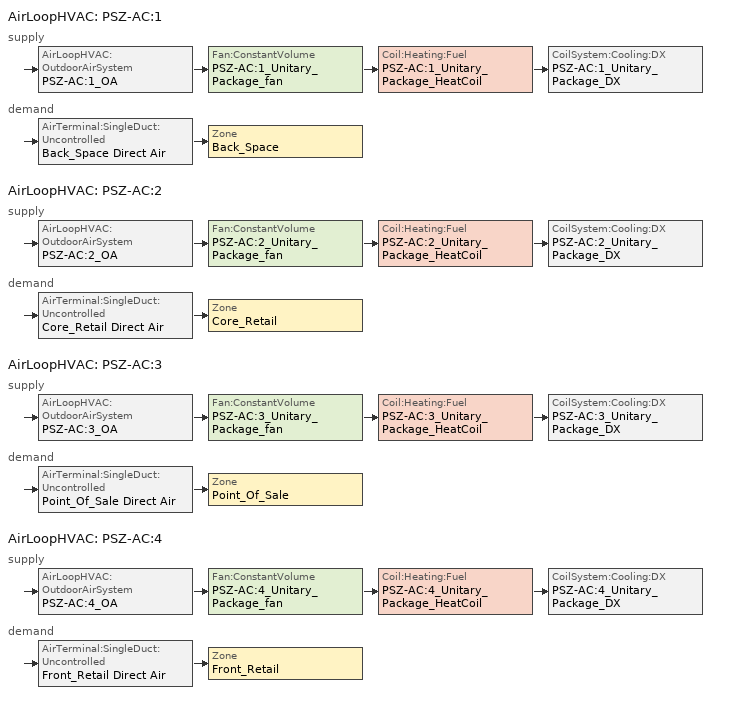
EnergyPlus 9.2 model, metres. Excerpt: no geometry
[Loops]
AirLoopHVAC 'PSZ-AC:1'
 supply: AirLoopHVAC:OutdoorAirSystem 'PSZ-AC:1_OA' > Fan:ConstantVolume 'PSZ-AC:1_Unitary_Package_fan' > Coil:Heating:Fuel 'PSZ-AC:1_Unitary_Package_HeatCoil' > CoilSystem:Cooling:DX 'PSZ-AC:1_Unitary_Package_DX'
 demand: AirTerminal:SingleDuct:Uncontrolled 'Back_Space Direct Air' > Zone 'Back_Space'
AirLoopHVAC 'PSZ-AC:2'
 supply: AirLoopHVAC:OutdoorAirSystem 'PSZ-AC:2_OA' > Fan:ConstantVolume 'PSZ-AC:2_Unitary_Package_fan' > Coil:Heating:Fuel 'PSZ-AC:2_Unitary_Package_HeatCoil' > CoilSystem:Cooling:DX 'PSZ-AC:2_Unitary_Package_DX'
 demand: AirTerminal:SingleDuct:Uncontrolled 'Core_Retail Direct Air' > Zone 'Core_Retail'
AirLoopHVAC 'PSZ-AC:3'
 supply: AirLoopHVAC:OutdoorAirSystem 'PSZ-AC:3_OA' > Fan:ConstantVolume 'PSZ-AC:3_Unitary_Package_fan' > Coil:Heating:Fuel 'PSZ-AC:3_Unitary_Package_HeatCoil' > CoilSystem:Cooling:DX 'PSZ-AC:3_Unitary_Package_DX'
 demand: AirTerminal:SingleDuct:Uncontrolled 'Point_Of_Sale Direct Air' > Zone 'Point_Of_Sale'
AirLoopHVAC 'PSZ-AC:4'
 supply: AirLoopHVAC:OutdoorAirSystem 'PSZ-AC:4_OA' > Fan:ConstantVolume 'PSZ-AC:4_Unitary_Package_fan' > Coil:Heating:Fuel 'PSZ-AC:4_Unitary_Package_HeatCoil' > CoilSystem:Cooling:DX 'PSZ-AC:4_Unitary_Package_DX'
 demand: AirTerminal:SingleDuct:Uncontrolled 'Front_Retail Direct Air' > Zone 'Front_Retail'
[SizingPeriod:DesignDay] Day of Month=21; Dry-Bulb Temperature Range Modifier Type=DefaultMultipliers; Barometric Pressure {Pa}=96640; Wind Direction {deg}=70; Rain Indicator=No; Snow Indicator=No; Daylight Saving Time Indicator=No
Name | Month | Day Type | Maximum Dry-Bulb Temperature {C} | Daily Dry-Bulb Temperature Range {deltaC} | Humidity Condition Type | Wetbulb or DewPoint at Maximum Dry-Bulb {C} | Wind Speed {m/s} | Solar Model Indicator | Sky Clearness | ASHRAE Clear Sky Optical Depth for Beam Irradiance (taub) | ASHRAE Clear Sky Optical Depth for Diffuse Irradiance (taud) | Enthalpy at Maximum Dry-Bulb {J/kg}
Xian Ann Htg Wind 99.6% Condns WS=>MCDB | 1 | WinterDesignDay | 3 | 0 | Wetbulb | 3 | 7.3 | ASHRAEClearSky | 0
Xian Ann Htg Wind 99% Condns WS=>MCDB | 1 | WinterDesignDay | 1.8 | 0 | Wetbulb | 1.8 | 6.3 | ASHRAEClearSky | 0
Xian Ann Clg .4% Condns DB=>MWB | 7 | SummerDesignDay | 35.9 | 9.2 | Wetbulb | 23.3 | 2.9 | ASHRAETau |  | 0.807 | 1.369
Xian Ann Clg 1% Condns DB=>MWB | 7 | SummerDesignDay | 34.4 | 9.2 | Wetbulb | 23.1 | 2.9 | ASHRAETau |  | 0.807 | 1.369
Xian Ann Clg 2% Condns DB=>MWB | 7 | SummerDesignDay | 33 | 9.2 | Wetbulb | 22.9 | 2.9 | ASHRAETau |  | 0.807 | 1.369
Xian Ann Clg .4% Condns WB=>MDB | 7 | SummerDesignDay | 32 | 9.2 | Wetbulb | 26.4 | 2.9 | ASHRAETau |  | 0.807 | 1.369
Xian Ann Clg 1% Condns WB=>MDB | 7 | SummerDesignDay | 30.9 | 9.2 | Wetbulb | 25.5 | 2.9 | ASHRAETau |  | 0.807 | 1.369
Xian Ann Clg 2% Condns WB=>MDB | 7 | SummerDesignDay | 30 | 9.2 | Wetbulb | 24.8 | 2.9 | ASHRAETau |  | 0.807 | 1.369
Xian Ann Clg .4% Condns DP=>MDB | 7 | SummerDesignDay | 29.9 | 9.2 | Dewpoint | 25 | 2.9 | ASHRAETau |  | 0.807 | 1.369
Xian Ann Clg 1% Condns DP=>MDB | 7 | SummerDesignDay | 28.9 | 9.2 | Dewpoint | 24 | 2.9 | ASHRAETau |  | 0.807 | 1.369
Xian Ann Clg 2% Condns DP=>MDB | 7 | SummerDesignDay | 28.1 | 9.2 | Dewpoint | 23.2 | 2.9 | ASHRAETau |  | 0.807 | 1.369
Xian Ann Clg .4% Condns Enth=>MDB | 7 | SummerDesignDay | 32 | 9.2 | Enthalpy |  | 2.9 | ASHRAETau |  | 0.807 | 1.369 | 85500
Xian Ann Clg 1% Condns Enth=>MDB | 7 | SummerDesignDay | 31.1 | 9.2 | Enthalpy |  | 2.9 | ASHRAETau |  | 0.807 | 1.369 | 81500
Xian Ann Clg 2% Condns Enth=>MDB | 7 | SummerDesignDay | 30.1 | 9.2 | Enthalpy |  | 2.9 | ASHRAETau |  | 0.807 | 1.369 | 78200
[DesignSpecification:OutdoorAir] Outdoor Air Method=Flow/Area
Name | Outdoor Air Flow per Zone Floor Area {m3/s-m2}
SZ DSOA Back_Space | 0.000609562
SZ DSOA Core_Retail; SZ DSOA Point_Of_Sale; SZ DSOA Front_Retail | 0.00118103
[Sizing:Zone] Zone Cooling Design Supply Air Temperature Input Method=SupplyAirTemperature; Zone Cooling Design Supply Air Temperature {C}=12.8; Zone Heating Design Supply Air Temperature Input Method=SupplyAirTemperature; Zone Heating Design Supply Air Temperature {C}=40; Zone Cooling Design Supply Air Humidity Ratio {kgWater/kgDryAir}=0.007; Zone Heating Design Supply Air Humidity Ratio {kgWater/kgDryAir}=0.008; Zone Heating Sizing Factor=0; Zone Cooling Sizing Factor=0; Cooling Design Air Flow Method=DesignDay; Cooling Design Air Flow Rate {m3/s}=0; Cooling Minimum Air Flow {m3/s}=0; Cooling Minimum Air Flow Fraction=0; Heating Design Air Flow Method=DesignDay; Heating Design Air Flow Rate {m3/s}=0
Name | Design Specification Outdoor Air Object
Back_Space | SZ DSOA Back_Space
Core_Retail | SZ DSOA Core_Retail
Point_Of_Sale | SZ DSOA Point_Of_Sale
Front_Retail | SZ DSOA Front_Retail
[Sizing:System] Type of Load to Size On=Sensible; Design Outdoor Air Flow Rate {m3/s}=AUTOSIZE; Central Heating Maximum System Air Flow Ratio=1; Preheat Design Temperature {C}=7; Preheat Design Humidity Ratio {kgWater/kgDryAir}=0.008; Precool Design Temperature {C}=12.8; Precool Design Humidity Ratio {kgWater/kgDryAir}=0.008; Central Cooling Design Supply Air Temperature {C}=12.8; Central Heating Design Supply Air Temperature {C}=40; Type of Zone Sum to Use=NonCoincident; 100% Outdoor Air in Cooling=No; 100% Outdoor Air in Heating=No; Central Cooling Design Supply Air Humidity Ratio {kgWater/kgDryAir}=0.007; Central Heating Design Supply Air Humidity Ratio {kgWater/kgDryAir}=0.008; Cooling Supply Air Flow Rate Method=DesignDay; Cooling Supply Air Flow Rate {m3/s}=0; Heating Supply Air Flow Rate Method=DesignDay; Heating Supply Air Flow Rate {m3/s}=0; System Outdoor Air Method=ZoneSum; Zone Maximum Outdoor Air Fraction=1; Cooling Design Capacity Method=CoolingDesignCapacity; Cooling Design Capacity {W}=autosize; Heating Design Capacity Method=HeatingDesignCapacity; Heating Design Capacity {W}=autosize; Central Cooling Capacity Control Method=OnOff
PSZ-AC:1; PSZ-AC:2; PSZ-AC:3; PSZ-AC:4
[ZoneControl:Thermostat] Control Type Schedule=Dual Zone Control Type Sched
Name | Zone or ZoneList | Control 1
Back_Space Thermostat | Back_Space | Back_Space DualSPSched
Core_Retail Thermostat | Core_Retail | Core_Retail DualSPSched
Point_Of_Sale Thermostat | Point_Of_Sale | Point_Of_Sale DualSPSched
Front_Retail Thermostat | Front_Retail | Front_Retail DualSPSched
[ThermostatSetpoint:DualSetpoint]
Name | Heating Setpoint Temperature Schedule | Cooling Setpoint Temperature Schedule
Back_Space DualSPSched; Point_Of_Sale DualSPSched; Front_Retail DualSPSched | HTGSETP_SCH_NO_OPTIMUM | CLGSETP_SCH_NO_SETBACK
Core_Retail DualSPSched | HTGSETP_SCH_YES_OPTIMUM | CLGSETP_SCH_YES_OPTIMUM
[AirTerminal:SingleDuct:Uncontrolled] Availability Schedule=ALWAYS_ON; Maximum Air Flow Rate {m3/s}=AUTOSIZE
Back_Space Direct Air; Core_Retail Direct Air; Point_Of_Sale Direct Air; Front_Retail Direct Air
[Zone equipment]
Back_Space: Back_Space Direct Air
Core_Retail: Core_Retail Direct Air
Point_Of_Sale: Point_Of_Sale Direct Air
Front_Retail: Front_Retail Direct Air
[Fan:ConstantVolume] Availability Schedule=HVACOperationSchd; Maximum Flow Rate {m3/s}=AUTOSIZE; Motor In Airstream Fraction=1
Name | Fan Total Efficiency | Pressure Rise {Pa} | Motor Efficiency
PSZ-AC:1_Unitary_Package_fan | 0.58175 | 622.5 | 0.895
PSZ-AC:2_Unitary_Package_fan | 0.6006 | 1018.41 | 0.924
PSZ-AC:3_Unitary_Package_fan; PSZ-AC:4_Unitary_Package_fan | 0.56225 | 622.5 | 0.865
[Coil:Cooling:DX:TwoSpeed] Availability Schedule=ALWAYS_ON; High Speed Rated Sensible Heat Ratio=0.79866; Low Speed Gross Rated Sensible Heat Ratio=0.79866
Name | High Speed Gross Rated Total Cooling Capacity {W} | High Speed Gross Rated Cooling COP {W/W} | High Speed Rated Air Flow Rate {m3/s} | Total Cooling Capacity Function of Temperature Curve | Total Cooling Capacity Function of Flow Fraction Curve | Energy Input Ratio Function of Temperature Curve | Energy Input Ratio Function of Flow Fraction Curve | Part Load Fraction Correlation Curve | Low Speed Gross Rated Total Cooling Capacity {W} | Low Speed Gross Rated Cooling COP {W/W} | Low Speed Rated Air Flow Rate {m3/s} | Low Speed Total Cooling Capacity Function of Temperature Curve | Low Speed Energy Input Ratio Function of Temperature Curve
PSZ-AC:1_Unitary_Package_CoolCoil | 28887.06 | 3.79883 | 1.74507 | PSZ-AC:1_Unitary_PackagecoolCapFT | PSZ-AC:1_Unitary_PackagecoolFFF | PSZ-AC:1_Unitary_PackagecoolEIRFT | PSZ-AC:1_Unitary_PackagecoolEIRFFF | PSZ-AC:1_Unitary_PackagecoolPLR | 14443.53 | 3.79883 | 1.16338 | PSZ-AC:1_Unitary_PackagecoolCapFT | PSZ-AC:1_Unitary_PackagecoolEIRFT
PSZ-AC:2_Unitary_Package_CoolCoil | 102858 | 3.39929 | 6.21363 | PSZ-AC:2_Unitary_PackagecoolCapFT | PSZ-AC:2_Unitary_PackagecoolFFF | PSZ-AC:2_Unitary_PackagecoolEIRFT | PSZ-AC:2_Unitary_PackagecoolEIRFFF | PSZ-AC:2_Unitary_PackagecoolPLR | 51428.82 | 3.39929 | 4.14242 | PSZ-AC:2_Unitary_PackagecoolCapFT | PSZ-AC:2_Unitary_PackagecoolEIRFT
PSZ-AC:3_Unitary_Package_CoolCoil | 20741.08 | 3.79883 | 1.25297 | PSZ-AC:3_Unitary_PackagecoolCapFT | PSZ-AC:3_Unitary_PackagecoolFFF | PSZ-AC:3_Unitary_PackagecoolEIRFT | PSZ-AC:3_Unitary_PackagecoolEIRFFF | PSZ-AC:3_Unitary_PackagecoolPLR | 10370.54 | 3.79883 | 0.835313 | PSZ-AC:3_Unitary_PackagecoolCapFT | PSZ-AC:3_Unitary_PackagecoolEIRFT
PSZ-AC:4_Unitary_Package_CoolCoil | 16529.13 | 4.11713 | 0.99852 | PSZ-AC:4_Unitary_PackagecoolCapFT | PSZ-AC:4_Unitary_PackagecoolFFF | PSZ-AC:4_Unitary_PackagecoolEIRFT | PSZ-AC:4_Unitary_PackagecoolEIRFFF | PSZ-AC:4_Unitary_PackagecoolPLR | 8264.565 | 4.11713 | 0.66568 | PSZ-AC:4_Unitary_PackagecoolCapFT | PSZ-AC:4_Unitary_PackagecoolEIRFT
[Coil:Heating:Fuel] Availability Schedule=ALWAYS_ON; Fuel Type=NaturalGas; Burner Efficiency=0.8; Nominal Capacity {W}=AUTOSIZE
PSZ-AC:1_Unitary_Package_HeatCoil; PSZ-AC:2_Unitary_Package_HeatCoil; PSZ-AC:3_Unitary_Package_HeatCoil; PSZ-AC:4_Unitary_Package_HeatCoil
[CoilSystem:Cooling:DX] Availability Schedule=ALWAYS_ON
Name | Cooling Coil
PSZ-AC:1_Unitary_Package_DX | PSZ-AC:1_Unitary_Package_CoolCoil
PSZ-AC:2_Unitary_Package_DX | PSZ-AC:2_Unitary_Package_CoolCoil
PSZ-AC:3_Unitary_Package_DX | PSZ-AC:3_Unitary_Package_CoolCoil
PSZ-AC:4_Unitary_Package_DX | PSZ-AC:4_Unitary_Package_CoolCoil
[Controller:OutdoorAir] Minimum Outdoor Air Flow Rate {m3/s}=AUTOSIZE; Maximum Outdoor Air Flow Rate {m3/s}=AUTOSIZE; Economizer Control Type=DifferentialDryBulb; Economizer Control Action Type=ModulateFlow; Lockout Type=NoLockout; Minimum Limit Type=FixedMinimum; Minimum Outdoor Air Schedule=MinOA_MotorizedDamper_Sched
Name | Maximum Fraction of Outdoor Air Schedule
PSZ-AC:1_OA_Controller | PSZ1_Timestep_Econ_Eff_SCH
PSZ-AC:2_OA_Controller | PSZ2_Timestep_Econ_Eff_SCH
PSZ-AC:3_OA_Controller | PSZ3_Timestep_Econ_Eff_SCH
PSZ-AC:4_OA_Controller | PSZ4_Timestep_Econ_Eff_SCH
[AirLoopHVAC] Design Supply Air Flow Rate {m3/s}=AUTOSIZE
PSZ-AC:1; PSZ-AC:2; PSZ-AC:3; PSZ-AC:4
[WaterHeater:Mixed]
Gas Tank: Tank Volume {m3}=0.151416; Setpoint Temperature Schedule=Hot Water Setpoint Temp Schedule; Deadband Temperature Difference {deltaC}=2; Maximum Temperature Limit {C}=82.2222; Heater Control Type=Cycle; Heater Maximum Capacity {W}=11722.8; Heater Minimum Capacity {W}=0; Heater Fuel Type=NaturalGas; Heater Thermal Efficiency=0.82; Off Cycle Parasitic Fuel Consumption Rate {W}=1860; Off Cycle Parasitic Fuel Type=NaturalGas; Off Cycle Parasitic Heat Fraction to Tank=0; On Cycle Parasitic Fuel Consumption Rate {W}=1860; Ambient Temperature Indicator=Zone; Ambient Temperature Zone=Back_space; Off Cycle Loss Coefficient to Ambient Temperature {W/K}=4.10807; On Cycle Loss Coefficient to Ambient Temperature {W/K}=4.10807; Peak Use Flow Rate {m3/s}=1.89E-05; Use Flow Rate Fraction Schedule=BLDG_SWH_SCH
[EnergyManagementSystem:Sensor]
Name | Output:Variable or Output:Meter Index Key | Output:Variable or Output:Meter
Back_Space_Temp | Back_Space Air Node | System Node Temperature
PSZ1_OAFlowMass | PSZ-AC:1_OAInlet Node | System Node Mass Flow Rate
PSZ1_HeatingRTF | PSZ-AC:1_Unitary_Package_HeatCoil | Heating Coil Runtime Fraction
PSZ1_RTF | PSZ-AC:1_Unitary_Package_CoolCoil | Cooling Coil Runtime Fraction
PSZ1_SpeedRatio | PSZ-AC:1_Unitary_Package_DX | Coil System Compressor Speed Ratio
PSZ1_Econo_Status | PSZ-AC:1 | Air System Outdoor Air Economizer Status
Core_Retail_Temp | Core_Retail Air Node | System Node Temperature
PSZ2_OAFlowMass | PSZ-AC:2_OAInlet Node | System Node Mass Flow Rate
PSZ2_HeatingRTF | PSZ-AC:2_Unitary_Package_HeatCoil | Heating Coil Runtime Fraction
PSZ2_RTF | PSZ-AC:2_Unitary_Package_CoolCoil | Cooling Coil Runtime Fraction
PSZ2_SpeedRatio | PSZ-AC:2_Unitary_Package_DX | Coil System Compressor Speed Ratio
PSZ2_Econo_Status | PSZ-AC:2 | Air System Outdoor Air Economizer Status
Point_Of_Sale_Temp | Point_Of_Sale Air Node | System Node Temperature
PSZ3_OAFlowMass | PSZ-AC:3_OAInlet Node | System Node Mass Flow Rate
PSZ3_HeatingRTF | PSZ-AC:3_Unitary_Package_HeatCoil | Heating Coil Runtime Fraction
PSZ3_RTF | PSZ-AC:3_Unitary_Package_CoolCoil | Cooling Coil Runtime Fraction
PSZ3_SpeedRatio | PSZ-AC:3_Unitary_Package_DX | Coil System Compressor Speed Ratio
PSZ3_Econo_Status | PSZ-AC:3 | Air System Outdoor Air Economizer Status
Front_Retail_Temp | Front_Retail Air Node | System Node Temperature
PSZ4_OAFlowMass | PSZ-AC:4_OAInlet Node | System Node Mass Flow Rate
PSZ4_HeatingRTF | PSZ-AC:4_Unitary_Package_HeatCoil | Heating Coil Runtime Fraction
PSZ4_RTF | PSZ-AC:4_Unitary_Package_CoolCoil | Cooling Coil Runtime Fraction
PSZ4_SpeedRatio | PSZ-AC:4_Unitary_Package_DX | Coil System Compressor Speed Ratio
PSZ4_Econo_Status | PSZ-AC:4 | Air System Outdoor Air Economizer Status
Back_Space_LSr | Back_Space | Zone Lights Electric Power
Back_Space_Occ_Sensor | Back_Space | People Occupant Count
Core_Retail_LSr | Core_Retail | Zone Lights Electric Power
Core_Retail_Occ_Sensor | Core_Retail | People Occupant Count
Point_Of_Sale_LSr | Point_Of_Sale | Zone Lights Electric Power
Point_Of_Sale_Occ_Sensor | Point_Of_Sale | People Occupant Count
Front_Retail_LSr | Front_Retail | Zone Lights Electric Power
Front_Retail_Occ_Sensor | Front_Retail | People Occupant Count
[EnergyManagementSystem:Actuator] Actuated Component Type=Fan; Actuated Component Control Type=Fan Pressure Rise
Name | Actuated Component Unique
PSZ1_Fan_Pressure | PSZ-AC:1_Unitary_Package_fan
PSZ2_Fan_Pressure | PSZ-AC:2_Unitary_Package_fan
PSZ3_Fan_Pressure | PSZ-AC:3_Unitary_Package_fan
PSZ4_Fan_Pressure | PSZ-AC:4_Unitary_Package_fan
[EnergyManagementSystem:InternalVariable]
Name | Internal Data Index Key | Internal Data Type
PSZ1_Fan_DesignPressure | PSZ-AC:1_Unitary_Package_fan | Fan Nominal Pressure Rise
PSZ1_DesignFlowMass | PSZ-AC:1_OA_CONTROLLER | Outdoor Air Controller Maximum Mass Flow Rate
PSZ1_OADesignMass | PSZ-AC:1_OA_CONTROLLER | Outdoor Air Controller Minimum Mass Flow Rate
PSZ2_Fan_DesignPressure | PSZ-AC:2_Unitary_Package_fan | Fan Nominal Pressure Rise
PSZ2_DesignFlowMass | PSZ-AC:2_OA_CONTROLLER | Outdoor Air Controller Maximum Mass Flow Rate
PSZ2_OADesignMass | PSZ-AC:2_OA_CONTROLLER | Outdoor Air Controller Minimum Mass Flow Rate
PSZ3_Fan_DesignPressure | PSZ-AC:3_Unitary_Package_fan | Fan Nominal Pressure Rise
PSZ3_DesignFlowMass | PSZ-AC:3_OA_CONTROLLER | Outdoor Air Controller Maximum Mass Flow Rate
PSZ3_OADesignMass | PSZ-AC:3_OA_CONTROLLER | Outdoor Air Controller Minimum Mass Flow Rate
PSZ4_Fan_DesignPressure | PSZ-AC:4_Unitary_Package_fan | Fan Nominal Pressure Rise
PSZ4_DesignFlowMass | PSZ-AC:4_OA_CONTROLLER | Outdoor Air Controller Maximum Mass Flow Rate
PSZ4_OADesignMass | PSZ-AC:4_OA_CONTROLLER | Outdoor Air Controller Minimum Mass Flow Rate
Back_Space_Area | Back_Space | Zone Floor Area
Core_Retail_Area | Core_Retail | Zone Floor Area
Point_Of_Sale_Area | Point_Of_Sale | Zone Floor Area
Front_Retail_Area | Front_Retail | Zone Floor Area
[SetpointManager:SingleZone:Reheat] Control Variable=Temperature; Minimum Supply Air Temperature {C}=10; Maximum Supply Air Temperature {C}=50
Name | Control Zone | Setpoint Node or NodeList
SupAirTemp MngrBack_Space | Back_Space | PSZ-AC:1 Supply Equipment Outlet Node
SupAirTemp MngrCore_Retail | Core_Retail | PSZ-AC:2 Supply Equipment Outlet Node
SupAirTemp MngrPoint_Of_Sale | Point_Of_Sale | PSZ-AC:3 Supply Equipment Outlet Node
SupAirTemp MngrFront_Retail | Front_Retail | PSZ-AC:4 Supply Equipment Outlet Node
[SetpointManager:MixedAir] Control Variable=Temperature
Name | Setpoint Node or NodeList
PSZ-AC:1_OAMixed Air Temp Manager | PSZ-AC:1_OA-PSZ-AC:1_Unitary_PackageNode
PSZ-AC:2_OAMixed Air Temp Manager | PSZ-AC:2_OA-PSZ-AC:2_Unitary_PackageNode
PSZ-AC:3_OAMixed Air Temp Manager | PSZ-AC:3_OA-PSZ-AC:3_Unitary_PackageNode
PSZ-AC:4_OAMixed Air Temp Manager | PSZ-AC:4_OA-PSZ-AC:4_Unitary_PackageNode
PSZ-AC:1_HeatC Temp Manager | PSZ-AC:1_Unitary_PackageCoolCoil air inlet
PSZ-AC:2_HeatC Temp Manager | PSZ-AC:2_Unitary_PackageCoolCoil air inlet
PSZ-AC:3_HeatC Temp Manager | PSZ-AC:3_Unitary_PackageCoolCoil air inlet
PSZ-AC:4_HeatC Temp Manager | PSZ-AC:4_Unitary_PackageCoolCoil air inlet
[Schedule:Compact]
BLDG_SWH_SCH: Through: 12/31, For: Weekdays SummerDesignDay, Until: 01:00, 0, Until: 03:00, 0, Until: 07:00, 0, Until: 08:00, 0.15, Until: 09:00, 0.23, Until: 10:00, 0.32, Until: 11:00, 0.41, Until: 12:00, 0.57, Until: 13:00, 0.62, Until: 14:00, 0.61, Until: 15:00, 0.5, Until: 16:00, 0.45, Until: 17:00, 0.46, Until: 18:00, 0.47, Until: 19:00, 0.42, Until: 20:00, 0.34, Until: 21:00, 0.33, Until: 22:00, 0, Until: 23:00, 0, Until: 24:00, 0, For: Saturday WinterDesignDay, Until: 01:00, 0, Until: 02:00, 0, Until: 03:00, 0, Until: 06:00, 0, Until: 07:00, 0, Until: 08:00, 0.2, Until: 09:00, 0.24, Until: 10:00, 0.27, Until: 11:00, 0.42, Until: 12:00, 0.54, Until: 13:00, 0.59, Until: 14:00, 0.6, Until: 15:00, 0.49, Until: 16:00, 0.48, Until: 17:00, 0.47, Until: 18:00, 0.46, Until: 19:00, 0.44, Until: 20:00, 0.36, Until: 21:00, 0.29, Until: 22:00, 0.22, Until: 23:00, 0, Until: 24:00, 0, For: Sunday Holidays AllOtherDays, Until: 03:00, 0, Until: 06:00, 0, Until: 07:00, 0, Until: 08:00, 0, Until: 09:00, 0, Until: 10:00, 0.14, Until: 11:00, 0.29, Until: 12:00, 0.31, Until: 14:00, 0.36, Until: 15:00, 0.34, Until: 16:00, 0.35, Until: 17:00, 0.37, Until: 18:00, 0.34, Until: 19:00, 0.25, Until: 20:00, 0, Until: 21:00, 0, Until: 22:00, 0, Until: 23:00, 0, Until: 24:00, 0
Hot Water Setpoint Temp Schedule: THROUGH: 12/31, FOR: AllDays, UNTIL: 24:00, 60
ALWAYS_ON: Through: 12/31, For: AllDays, Until: 24:00, 1
HVACOperationSchd: Through: 12/31, For: Weekdays SummerDesignDay, Until: 06:00, 0, Until: 21:00, 1, Until: 24:00, 0, For: Saturday WinterDesignDay, Until: 06:00, 0, Until: 22:00, 1, Until: 24:00, 0, For: Sunday Holidays AllOtherDays, Until: 08:00, 0, Until: 19:00, 1, Until: 24:00, 0
HTGSETP_SCH_YES_OPTIMUM: Through: 12/31, For: WinterDesignDay, Until: 06:00, 15.56, Until: 07:00, 18.33, Until: 21:00, 21.11, Until: 24:00, 15.56, For: Weekdays, Until: 05:00, 15.56, Until: 06:00, 17.8, Until: 07:00, 20, Until: 21:00, 21.11, Until: 24:00, 15.56, For SummerDesignDay, Until: 24:00, 15.56, For: Saturday, Until: 05:00, 15.56, Until: 06:00, 17.8, Until: 07:00, 20, Until: 22:00, 21.11, Until: 24:00, 15.56, For: Sunday Holidays AllOtherDays, Until: 07:00, 15.56, Until: 08:00, 17.8, Until: 09:00, 20, Until: 19:00, 21.11, Until: 24:00, 15.56
HTGSETP_SCH_NO_OPTIMUM: Through: 12/31, For: WinterDesignDay, Until: 06:00, 15.56, Until: 07:00, 18.33, Until: 21:00, 21.11, Until: 24:00, 15.56, For: Weekdays, Until: 05:00, 15.56, Until: 06:00, 21.11, Until: 07:00, 21.11, Until: 21:00, 21.11, Until: 24:00, 15.56, For SummerDesignDay, Until: 24:00, 15.56, For: Saturday, Until: 05:00, 15.56, Until: 06:00, 21.11, Until: 07:00, 21.11, Until: 22:00, 21.11, Until: 24:00, 15.56, For: Sunday Holidays AllOtherDays, Until: 07:00, 15.56, Until: 08:00, 21.11, Until: 09:00, 21.11, Until: 19:00, 21.11, Until: 24:00, 15.56
CLGSETP_SCH_YES_OPTIMUM: Through: 12/31, For: SummerDesignDay, Until: 06:00, 29.44, Until: 07:00, 26.67, Until: 21:00, 23.89, Until: 24:00, 29.44, For: Weekdays, Until: 05:00, 29.44, Until: 06:00, 27.8, Until: 07:00, 25.6, Until: 21:00, 23.89, Until: 24:00, 29.44, For: Saturday, Until: 05:00, 29.44, Until: 06:00, 27.8, Until: 07:00, 25.6, Until: 22:00, 23.89, Until: 24:00, 29.44, For WinterDesignDay, Until: 24:00, 29.44, For: Sunday Holidays AllOtherDays, Until: 07:00, 29.44, Until: 08:00, 27.8, Until: 09:00, 25.6, Until: 19:00, 23.89, Until: 24:00, 29.44
CLGSETP_SCH_NO_SETBACK: Through: 12/31, For: SummerDesignDay, Until: 06:00, 29.44, Until: 07:00, 26.67, Until: 21:00, 23.89, Until: 24:00, 29.44, For: Weekdays, Until: 05:00, 23.89, Until: 06:00, 23.89, Until: 07:00, 23.89, Until: 21:00, 23.89, Until: 24:00, 23.89, For: Saturday, Until: 05:00, 23.89, Until: 06:00, 23.89, Until: 07:00, 23.89, Until: 22:00, 23.89, Until: 24:00, 23.89, For WinterDesignDay, Until: 24:00, 29.44, For: Sunday Holidays AllOtherDays, Until: 07:00, 23.89, Until: 08:00, 23.89, Until: 09:00, 23.89, Until: 19:00, 23.89, Until: 24:00, 23.89
MinOA_MotorizedDamper_Sched: Through: 12/31, For: Weekdays SummerDesignDay, Until: 07:00, 0, Until: 21:00, 1, Until: 24:00, 0, For: Saturday, Until: 07:00, 0, Until: 22:00, 1, Until: 24:00, 0, For: WinterDesignDay, Until: 24:00, 1, For: Sunday Holidays AllOtherDays, Until: 09:00, 0, Until: 19:00, 1, Until: 24:00, 0
Dual Zone Control Type Sched: Through: 12/31, For: AllDays, Until: 24:00, 4
[Schedule:Constant] Hourly Value=0.7
PSZ1_Timestep_Econ_Eff_SCH; PSZ2_Timestep_Econ_Eff_SCH; PSZ3_Timestep_Econ_Eff_SCH; PSZ4_Timestep_Econ_Eff_SCH
[Curve:Quadratic]
Name | Coefficient1 Constant | Coefficient2 x | Coefficient3 x**2 | Minimum Value of x | Maximum Value of x
PSZ-AC:1_Unitary_PackagecoolFFF; PSZ-AC:2_Unitary_PackagecoolFFF; PSZ-AC:3_Unitary_PackagecoolFFF; PSZ-AC:4_Unitary_PackagecoolFFF | 0.8 | 0.2 | 0 | 0.5 | 1.5
PSZ-AC:1_Unitary_PackagecoolEIRFFF; PSZ-AC:2_Unitary_PackagecoolEIRFFF; PSZ-AC:3_Unitary_PackagecoolEIRFFF; PSZ-AC:4_Unitary_PackagecoolEIRFFF | 1.156 | -0.1816 | 0.0256 | 0.5 | 1.5
PSZ-AC:1_Unitary_PackagecoolPLR; PSZ-AC:2_Unitary_PackagecoolPLR; PSZ-AC:3_Unitary_PackagecoolPLR; PSZ-AC:4_Unitary_PackagecoolPLR | 0.75 | 0.25 | 0 | 0 | 1
[Curve:Biquadratic] Minimum Value of x=12.77778; Maximum Value of x=23.88889; Minimum Value of y=21.11111; Maximum Value of y=46.11111
Name | Coefficient1 Constant | Coefficient2 x | Coefficient3 x**2 | Coefficient4 y | Coefficient5 y**2 | Coefficient6 x*y
PSZ-AC:1_Unitary_PackagecoolCapFT; PSZ-AC:2_Unitary_PackagecoolCapFT; PSZ-AC:3_Unitary_PackagecoolCapFT; PSZ-AC:4_Unitary_PackagecoolCapFT | 0.766956 | 0.0107756 | -4.14703e-05 | 0.00134961 | -0.000261144 | 0.000457488
PSZ-AC:1_Unitary_PackagecoolEIRFT; PSZ-AC:2_Unitary_PackagecoolEIRFT; PSZ-AC:3_Unitary_PackagecoolEIRFT; PSZ-AC:4_Unitary_PackagecoolEIRFT | 0.297145 | 0.0430933 | -0.000748766 | 0.00597727 | 0.000482112 | -0.000956448
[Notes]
The 90.1 Prototype Building Models were developed by Pacific Northwest National Laboratory (PNNL),
under contract with the U.S. Department of Energy (DOE).  These building models were derived from
DOE’s Commercial Reference Building Models with modifications based on input from the ASHRAE Standard 90.1 committee,
the Advanced Energy Design Guide series, and building industry experts.
The prototypes models were developed to quantify energy saving impacts from
newly published editions of ASHRAE Standard 90.1.  The basic building descriptions can be found in the Scorecards
posted at this website.  Detailed descriptions of the prototype model development and addenda modeling
strategies can be found in the following  reports:
"Achieving 30% Goal: Energy and Cost Saving Analysis of ASHRAE/IES Standard 90.1-2010."
"Enhancements to ASHRAE Standard 90.1 Prototype Building Models"
"Energy Savings Analysis: ANSI/ASHRAE/IES Standard 90.1-2016"
"ANSI/ASHRAE/IES Standard 90.1-2013 Determination of Energy Savings: Quantitative Analysis"
BEGIN ECONOMIZER MAP
Economizer Name, DX COIL Name
PSZ-AC:1_OA_Controller, PSZ-AC:1_Unitary_Package_CoolCoil
PSZ-AC:2_OA_Controller, PSZ-AC:2_Unitary_Package_CoolCoil
PSZ-AC:3_OA_Controller, PSZ-AC:3_Unitary_Package_CoolCoil
PSZ-AC:4_OA_Controller, PSZ-AC:4_Unitary_Package_CoolCoil
END ECONOMIZER MAP
BEGIN EMS PROGRAM MAP
EMS PROGRAM, DX COIL Name
PSZ1, PSZ-AC:1_Unitary_Package_CoolCoil
PSZ2, PSZ-AC:2_Unitary_Package_CoolCoil
PSZ3, PSZ-AC:3_Unitary_Package_CoolCoil
PSZ4, PSZ-AC:4_Unitary_Package_CoolCoil
END EMS PROGRAM MAP
WeatherFile:  USA_CO_Denver-Aurora-Buckley.AFB.724695_TMY3.epw
GPARM parameters as input:
Case = DOE.determination2016_RetailStandalone_STD2016_Boise
weatherfile = USA_CO_Denver-Aurora-Buckley.AFB.724695_TMY3.epw
ground_tempt = Zone5B_nonres_R15_2ftV_RetailStandalone_Denver_STD2016.gtp
avg_oa_tempt_ip = 49.91
maxdiff_oa_tempt_ip = 42.66
ext_wall_type = MassWall
nonres_ext_wall_ufactor = 0.51104367
roof_type = LightweightRoof
nonres_roof_ufactor = 0.181704416
nonres_window = Window_U_0.40_SHGC_0.38
roof_emissivity = 0.9
roof_solar_absorp = 0.77
LPD_back = 7.567029023
LPD_core = 13.13197071
LPD_front = 13.13197071
LPD_sale = 13.13197071
LPD_entry = 10.76391042
exterior_lights_watts =
exterior_lights_watts_a = 316.3
exterior_lights_watts_b = 3054.9
economizer = DifferentialDryBulb
skip_economizer_control = No
damper_sch = MinOA_MotorizedDamper_Sched
nonres_skylight = Window_U_0.50_SHGC_0.40
daylighting_control = al
Back_Space_SZ_VAV = No
Core_Retail_SZ_VAV = No
avg_oa_tempt = 9.95
maxdiff_oa_tempt = 23.7
door_infil = 0.937286742
frac_ofpk = 0.131
PSZ_AC_2_ERV = No
economizer_lockout = NoLockout
frame_width = 0
frame_cond = 0
frame = Skylight_Frame
BLDG_EQUIP_SCH = BLDG_EQUIP_SCH_ADV
pv_surface_area = 0
STD189_overhang = no
ext_lgt_sch = Exterior_Lgt_ALWAYS_ON
LTG_SCH_SET = LTG_SET_STD2013
PSZ_AC_2_ERV_power = 1406.225675
